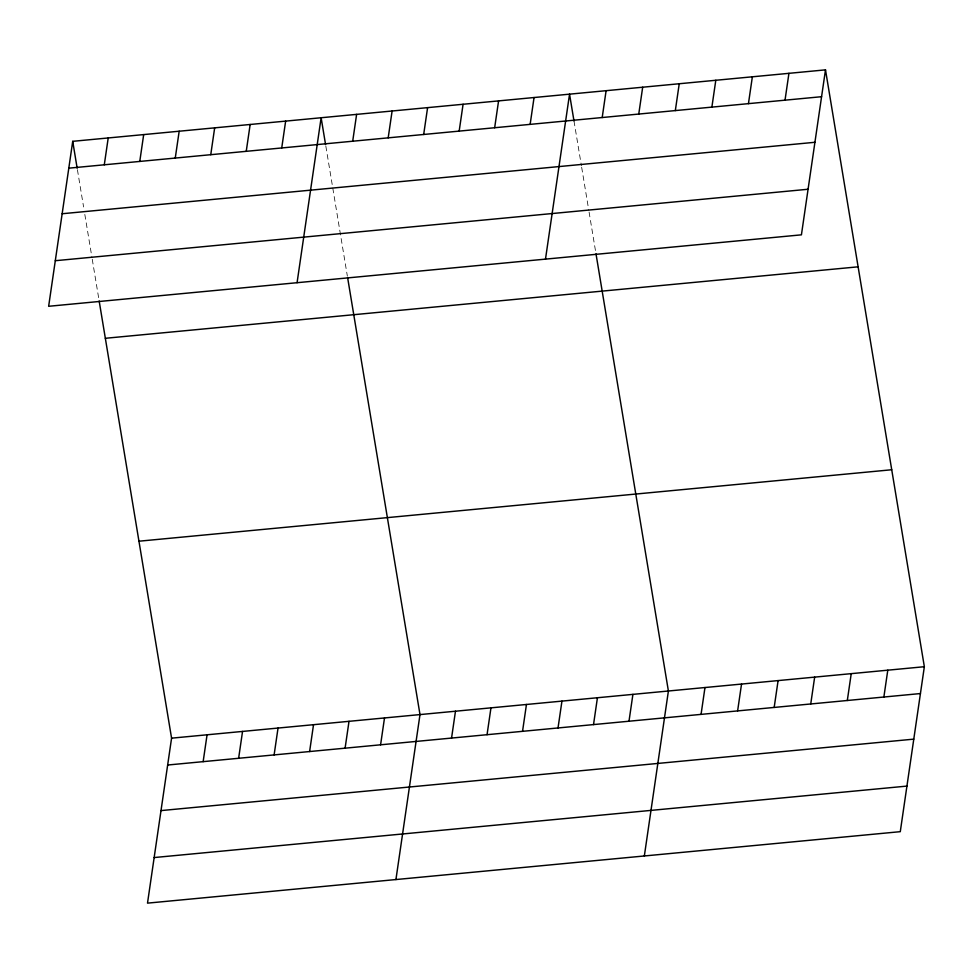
<?xml version="1.0" encoding="UTF-8"?>
<svg xmlns="http://www.w3.org/2000/svg" width="973" height="973" viewBox="0 0 973 973"><rect width="100%" height="100%" fill="white"/><g stroke="black" fill="none" stroke-linecap="round" stroke-linejoin="round"><path stroke-width="0.73" stroke-dasharray="4.87 3.65" d="M573.997 121.017L581.416 165.775M581.659 167.271L588.823 210.545M589.079 212.041L595.744 252.323M325.833 146.096L347.325 275.906M77.414 169.679L83.593 206.981M84.821 214.437L91.997 257.711M92.24 259.207L98.918 299.489"/><path stroke-width="1.46" d="M72.72 141.328L48.65 306.288L801.424 234.834L825.493 69.861L72.72 141.328L77.159 168.183M104.293 164.802L108.21 137.959M139.771 161.433L143.688 134.59M175.262 158.064L179.178 131.221M210.752 154.695L214.668 127.852M246.242 151.326L250.158 124.483M99.161 300.985L171.576 738.166L147.507 903.139L900.28 831.672L924.35 666.712L825.493 69.861M281.732 147.957L285.648 121.114M203.15 761.652L207.067 734.797M297.069 282.705L321.126 117.745L325.578 144.6M238.628 758.283L242.545 731.428M352.7 141.219L356.617 114.376M274.118 754.914L278.035 728.059M388.191 137.85L392.107 111.007M309.609 751.545L313.525 724.69M423.681 134.481L427.597 107.638M345.099 748.176L349.015 721.321M459.171 131.112L463.087 104.269M380.589 744.807L384.505 717.952M494.661 127.743L498.577 100.9M395.926 879.556L419.995 714.583L347.58 277.402M530.139 124.374L534.055 97.531M451.557 738.069L455.473 711.214M545.488 259.122L569.546 94.162L573.997 121.017M487.047 734.7L490.964 707.845M602.202 117.526L606.106 90.684M522.537 731.331L526.454 704.476M638.762 114.06L642.679 87.217M558.028 727.962L561.944 701.119M675.323 110.594L679.239 83.751M593.518 724.593L597.434 697.75M711.883 107.115L715.8 80.273M628.996 721.224L632.912 694.381M748.444 103.649L752.36 76.806M644.345 855.972L668.402 691.012L595.999 253.819M785.016 100.183L788.933 73.328M701.059 714.377L704.975 687.534M737.619 710.91L741.535 684.068M774.18 707.432L778.096 680.589M810.74 703.966L814.656 677.123M847.313 700.499L851.229 673.657M883.873 697.021L887.79 670.178M68.803 168.171L821.577 96.704M62.15 213.744L814.924 142.289M55.303 260.715L808.077 189.249M105.339 338.288L858.113 266.821M138.944 541.207L891.73 469.752M171.576 738.166L924.35 666.712M167.66 765.021L920.434 693.554M161.007 810.594L913.781 739.139M154.16 857.554L906.933 786.099"/></g></svg>
